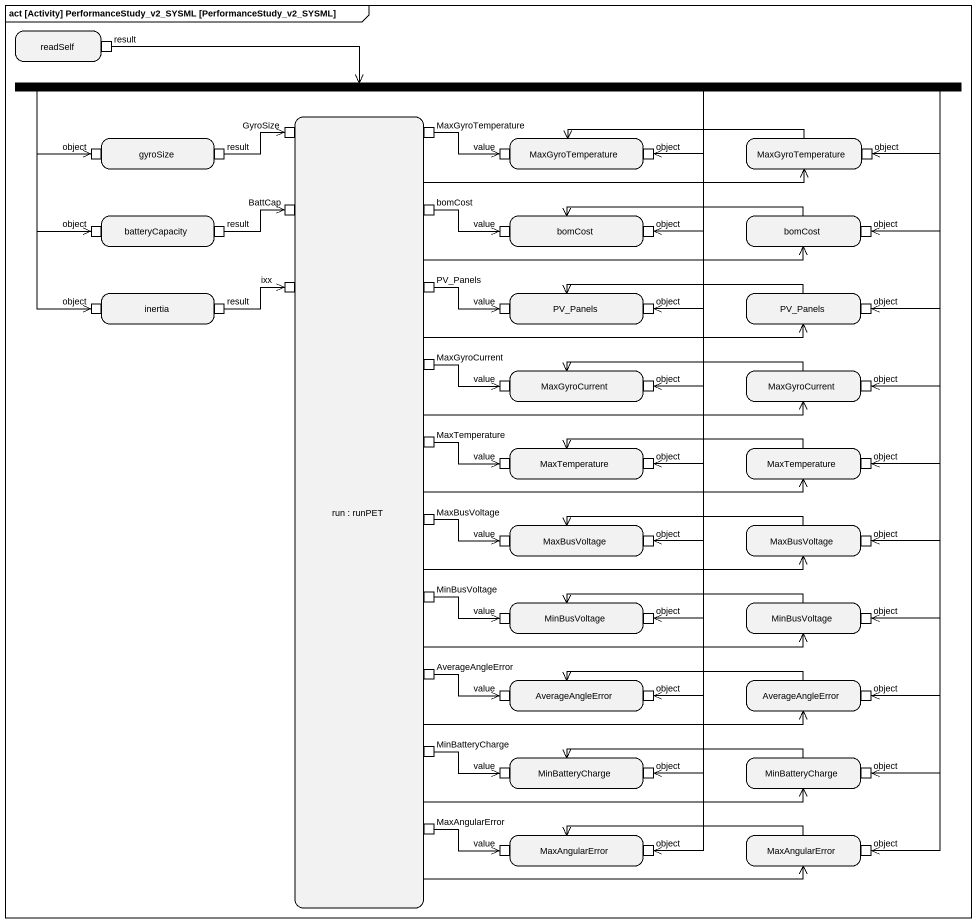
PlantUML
@startuml
mainframe act [Activity] PerformanceStudy_v2_SYSML [PerformanceStudy_v2_SYSML]
hide empty description
state readSelf {
  state result <<outputPin>>
}
state fork1 <<fork>>
state "run : runPET" as run {
  state GyroSize <<inputPin>>
  state MaxGyroTemperature <<outputPin>>
  state BattCap <<inputPin>>
  state bomCost <<outputPin>>
  state ixx <<inputPin>>
  state PV_Panels <<outputPin>>
  state MaxGyroCurrent <<outputPin>>
  state MaxTemperature <<outputPin>>
  state MaxBusVoltage <<outputPin>>
  state MinBusVoltage <<outputPin>>
  state AverageAngleError <<outputPin>>
  state MinBatteryCharge <<outputPin>>
  state MaxAngularError <<outputPin>>
}
state gyroSize {
  state "object" as object_ <<inputPin>>
  state "result" as result_2 <<outputPin>>
}
state "MaxGyroTemperature" as MaxGyroTemperature_2 {
  state value <<inputPin>>
  state "object" as object__2 <<inputPin>>
}
state "MaxGyroTemperature" as MaxGyroTemperature_3 {
  state "object" as object__3 <<inputPin>>
}
state batteryCapacity {
  state "object" as object__4 <<inputPin>>
  state "result" as result_3 <<outputPin>>
}
state "bomCost" as bomCost_2 {
  state "value" as value_2 <<inputPin>>
  state "object" as object__5 <<inputPin>>
}
state "bomCost" as bomCost_3 {
  state "object" as object__6 <<inputPin>>
}
state inertia {
  state "object" as object__7 <<inputPin>>
  state "result" as result_4 <<outputPin>>
}
state "PV_Panels" as PV_Panels_2 {
  state "value" as value_3 <<inputPin>>
  state "object" as object__8 <<inputPin>>
}
state "PV_Panels" as PV_Panels_3 {
  state "object" as object__9 <<inputPin>>
}
state "MaxGyroCurrent" as MaxGyroCurrent_2 {
  state "value" as value_4 <<inputPin>>
  state "object" as object__10 <<inputPin>>
}
state "MaxGyroCurrent" as MaxGyroCurrent_3 {
  state "object" as object__11 <<inputPin>>
}
state "MaxTemperature" as MaxTemperature_2 {
  state "value" as value_5 <<inputPin>>
  state "object" as object__12 <<inputPin>>
}
state "MaxTemperature" as MaxTemperature_3 {
  state "object" as object__13 <<inputPin>>
}
state "MaxBusVoltage" as MaxBusVoltage_2 {
  state "value" as value_6 <<inputPin>>
  state "object" as object__14 <<inputPin>>
}
state "MaxBusVoltage" as MaxBusVoltage_3 {
  state "object" as object__15 <<inputPin>>
}
state "MinBusVoltage" as MinBusVoltage_2 {
  state "value" as value_7 <<inputPin>>
  state "object" as object__16 <<inputPin>>
}
state "MinBusVoltage" as MinBusVoltage_3 {
  state "object" as object__17 <<inputPin>>
}
state "AverageAngleError" as AverageAngleError_2 {
  state "value" as value_8 <<inputPin>>
  state "object" as object__18 <<inputPin>>
}
state "AverageAngleError" as AverageAngleError_3 {
  state "object" as object__19 <<inputPin>>
}
state "MinBatteryCharge" as MinBatteryCharge_2 {
  state "value" as value_9 <<inputPin>>
  state "object" as object__20 <<inputPin>>
}
state "MinBatteryCharge" as MinBatteryCharge_3 {
  state "object" as object__21 <<inputPin>>
}
state "MaxAngularError" as MaxAngularError_2 {
  state "value" as value_10 <<inputPin>>
  state "object" as object__22 <<inputPin>>
}
state "MaxAngularError" as MaxAngularError_3 {
  state "object" as object__23 <<inputPin>>
}
result -right-> fork1
fork1 -left-> object_
fork1 -right-> object__2
fork1 -right-> object__3
fork1 -left-> object__4
fork1 --> object__5
fork1 -right-> object__6
fork1 -left-> object__7
fork1 --> object__8
fork1 -right-> object__9
fork1 --> object__10
fork1 --> object__11
fork1 --> object__12
fork1 --> object__13
fork1 --> object__14
fork1 --> object__15
fork1 --> object__16
fork1 --> object__17
fork1 --> object__18
fork1 --> object__19
fork1 --> object__20
fork1 --> object__21
fork1 --> object__22
fork1 --> object__23
run -up-> MaxGyroTemperature_3
run -up-> bomCost_3
run -right-> PV_Panels_3
run -right-> MaxGyroCurrent_3
run -right-> MaxTemperature_3
run -right-> MaxBusVoltage_3
run -right-> MinBusVoltage_3
run -right-> AverageAngleError_3
run -right-> MinBatteryCharge_3
run --> MaxAngularError_3
result_2 -right-> GyroSize
MaxGyroTemperature -right-> value
MaxGyroTemperature_3 -left-> MaxGyroTemperature_2
result_3 -right-> BattCap
bomCost -right-> value_2
bomCost_3 -left-> bomCost_2
result_4 -right-> ixx
PV_Panels -right-> value_3
PV_Panels_3 -left-> PV_Panels_2
MaxGyroCurrent -right-> value_4
MaxGyroCurrent_3 -left-> MaxGyroCurrent_2
MaxTemperature -right-> value_5
MaxTemperature_3 -left-> MaxTemperature_2
MaxBusVoltage -right-> value_6
MaxBusVoltage_3 -left-> MaxBusVoltage_2
MinBusVoltage -right-> value_7
MinBusVoltage_3 -left-> MinBusVoltage_2
AverageAngleError -right-> value_8
AverageAngleError_3 -left-> AverageAngleError_2
MinBatteryCharge -right-> value_9
MinBatteryCharge_3 -left-> MinBatteryCharge_2
MaxAngularError -right-> value_10
MaxAngularError_3 -left-> MaxAngularError_2
@enduml
